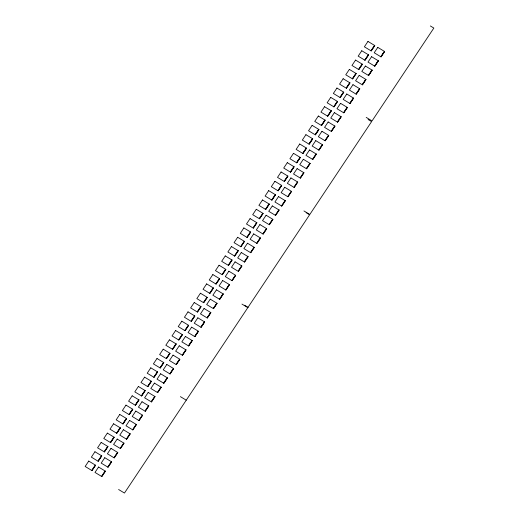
<?xml version="1.0" encoding="UTF-8"?>
<svg xmlns="http://www.w3.org/2000/svg" width="519" height="519" viewBox="0 0 519 519"><rect width="100%" height="100%" fill="white"/><g stroke="black" fill="none" stroke-linecap="round" stroke-linejoin="round"><path stroke-width="0.78" d="M430.355 25.95L433.845 28.065L372.052 120.927L366.2 117.385M368.107 119.5L371.598 121.615L309.804 214.483L303.952 210.941M306.126 212.66L309.616 214.769L124.456 493.05L118.598 489.508M244.546 305.204L248.037 307.313M241.971 304.095L247.823 307.637M180.391 396.639L186.25 400.181M88.743 461.08L85.155 466.471L91.707 470.435L95.295 465.043L88.743 461.08M94.945 451.757L91.363 457.142L97.916 461.112L101.497 455.721L94.945 451.757M101.153 442.428L97.566 447.819L104.118 451.783L107.705 446.392L101.153 442.428M107.355 433.106L103.774 438.49L110.32 442.46L113.908 437.069L107.355 433.106M113.564 423.776L109.976 429.168L116.528 433.131L120.116 427.747L113.564 423.776M119.766 414.454L116.185 419.839L122.731 423.809L126.318 418.418L119.766 414.454M125.974 405.125L122.387 410.516L128.939 414.48L132.52 409.095L125.974 405.125M132.176 395.802L128.589 401.187L135.141 405.157L138.729 399.766L132.176 395.802M138.385 386.473L134.797 391.864L141.35 395.828L144.931 390.444L138.385 386.473M144.587 377.151L140.999 382.535L147.552 386.506L151.139 381.115L144.587 377.151M150.789 367.822L147.208 373.213L153.76 377.177L157.341 371.792L150.789 367.822M156.998 358.499L153.41 363.884L159.962 367.854L163.55 362.463L156.998 358.499M163.2 349.17L159.618 354.561L166.171 358.525L169.752 353.141L163.2 349.17M169.408 339.848L165.821 345.232L172.373 349.203L175.96 343.812L169.408 339.848M175.61 330.519L172.029 335.91L178.575 339.874L182.163 334.489L175.61 330.519M181.819 321.196L178.231 326.581L184.783 330.551L188.371 325.16L181.819 321.196M188.021 311.867L184.44 317.258L190.986 321.222L194.573 315.837L188.021 311.867M194.229 302.545L190.642 307.929L197.194 311.9L200.775 306.508L194.229 302.545M200.431 293.216L196.844 298.607L203.396 302.571L206.984 297.186L200.431 293.216M206.64 283.893L203.052 289.278L209.605 293.248L213.186 287.857L206.64 283.893M212.842 274.564L209.254 279.955L215.807 283.919L219.394 278.534L212.842 274.564M219.044 265.241L215.463 270.633L222.015 274.596L225.596 269.205L219.044 265.241M225.252 255.919L221.665 261.304L228.217 265.267L231.805 259.883L225.252 255.919M231.455 246.59L227.873 251.981L234.426 255.945L238.007 250.554L231.455 246.59M237.663 237.267L234.075 242.652L240.628 246.616L244.215 241.231L237.663 237.267M243.865 227.938L240.284 233.329L246.836 237.293L250.418 231.902L243.865 227.938M250.074 218.616L246.486 224L253.038 227.971L256.626 222.58L250.074 218.616M256.276 209.287L252.695 214.678L259.241 218.642L262.828 213.257L256.276 209.287M262.484 199.964L258.897 205.349L265.449 209.319L269.03 203.928L262.484 199.964M268.686 190.635L265.105 196.026L271.651 199.99L275.239 194.606L268.686 190.635M274.895 181.313L271.307 186.697L277.86 190.668L281.441 185.277L274.895 181.313M281.097 171.984L277.509 177.375L284.062 181.339L287.649 175.954L281.097 171.984M287.299 162.661L283.718 168.046L290.27 172.016L293.851 166.625L287.299 162.661M293.507 153.332L289.92 158.723L296.472 162.687L300.06 157.302L293.507 153.332M299.71 144.01L296.128 149.394L302.681 153.365L306.262 147.973L299.71 144.01M305.918 134.68L302.33 140.072L308.883 144.035L312.47 138.651L305.918 134.68M312.12 125.358L308.539 130.743L315.091 134.713L318.672 129.322L312.12 125.358M318.329 116.029L314.741 121.42L321.293 125.384L324.881 119.999L318.329 116.029M324.531 106.706L320.95 112.091L327.495 116.061L331.083 110.67L324.531 106.706M330.739 97.377L327.152 102.768L333.704 106.732L337.292 101.348L330.739 97.377M336.941 88.055L333.36 93.439L339.906 97.41L343.494 92.019L336.941 88.055M343.15 78.726L339.562 84.117L346.115 88.081L349.696 82.696L343.15 78.726M349.352 69.403L345.764 74.788L352.317 78.758L355.904 73.367L349.352 69.403M355.56 60.074L351.973 65.465L358.525 69.429L362.106 64.045L355.56 60.074M361.762 50.752L358.175 56.143L364.727 60.107L368.315 54.716L361.762 50.752M367.965 41.423L364.383 46.814L370.936 50.778L374.517 45.393L367.965 41.423M95.548 465.206L91.967 470.59L95.548 465.206M101.756 455.877L98.169 461.268L101.756 455.877M107.958 446.554L104.377 451.939L107.958 446.554M114.167 437.225L110.579 442.616L114.167 437.225M120.369 427.903L116.788 433.287L120.369 427.903M126.578 418.574L122.99 423.965L126.578 418.574M132.78 409.251L129.199 414.636L132.78 409.251M138.988 399.922L135.401 405.313L138.988 399.922M145.19 390.599L141.609 395.984L145.19 390.599M151.399 381.27L147.811 386.661L151.399 381.27M157.601 371.948L154.013 377.332L157.601 371.948M163.803 362.619L160.222 368.01L163.803 362.619M170.011 353.296L166.424 358.681L170.011 353.296M176.213 343.967L172.632 349.358L176.213 343.967M182.422 334.645L178.834 340.029L182.422 334.645M188.624 325.316L185.043 330.707L188.624 325.316M194.833 315.993L191.245 321.378L194.833 315.993M201.035 306.664L197.454 312.055L201.035 306.664M207.243 297.342L203.656 302.726L207.243 297.342M213.445 288.013L209.864 293.404L213.445 288.013M219.654 278.69L216.066 284.075L219.654 278.69M225.856 269.361L222.268 274.752L225.856 269.361M232.064 260.038L228.477 265.43L232.064 260.038M238.266 250.716L234.679 256.101L238.266 250.716M244.468 241.387L240.887 246.778L244.468 241.387M250.677 232.064L247.089 237.449L250.677 232.064M256.879 222.735L253.298 228.126L256.879 222.735M263.088 213.413L259.5 218.797L263.088 213.413M269.29 204.084L265.709 209.475L269.29 204.084M275.498 194.761L271.911 200.146L275.498 194.761M281.7 185.432L278.119 190.823L281.7 185.432M287.909 176.11L284.321 181.494L287.909 176.11M294.111 166.781L290.523 172.172L294.111 166.781M300.319 157.458L296.732 162.843L300.319 157.458M306.521 148.129L302.934 153.52L306.521 148.129M312.723 138.807L309.142 144.191L312.723 138.807M318.932 129.478L315.344 134.869L318.932 129.478M325.134 120.155L321.553 125.54L325.134 120.155M331.343 110.826L327.755 116.217L331.343 110.826M337.545 101.503L333.964 106.888L337.545 101.503M343.753 92.174L340.166 97.566L343.753 92.174M349.955 82.852L346.374 88.236L349.955 82.852M356.164 73.523L352.576 78.914L356.164 73.523M362.366 64.2L358.785 69.585L362.366 64.2M368.574 54.871L364.987 60.262L368.574 54.871M374.776 45.549L371.189 50.933L374.776 45.549M98.571 467.029L94.983 472.42L101.536 476.384L105.117 470.999L98.571 467.029M104.773 457.706L101.186 463.091L107.738 467.061L111.326 461.67L104.773 457.706M110.982 448.377L107.394 453.768L113.946 457.732L117.528 452.347L110.982 448.377M117.184 439.055L113.596 444.439L120.148 448.41L123.736 443.018L117.184 439.055M123.386 429.726L119.805 435.117L126.357 439.08L129.938 433.696L123.386 429.726M129.594 420.403L126.007 425.788L132.559 429.758L136.147 424.367L129.594 420.403M135.796 411.074L132.215 416.465L138.768 420.429L142.349 415.044L135.796 411.074M142.005 401.751L138.417 407.136L144.97 411.106L148.557 405.715L142.005 401.751M148.207 392.422L144.626 397.814L151.172 401.777L154.759 396.393L148.207 392.422M154.415 383.1L150.828 388.484L157.38 392.455L160.968 387.064L154.415 383.1M160.618 373.771L157.036 379.162L163.582 383.126L167.17 377.741L160.618 373.771M166.826 364.448L163.238 369.833L169.791 373.803L173.372 368.412L166.826 364.448M173.028 355.119L169.441 360.51L175.993 364.474L179.58 359.09L173.028 355.119M179.237 345.797L175.649 351.181L182.201 355.152L185.783 349.761L179.237 345.797M185.439 336.468L181.851 341.859L188.403 345.823L191.991 340.438L185.439 336.468M191.641 327.145L188.06 332.53L194.612 336.5L198.193 331.109L191.641 327.145M197.849 317.816L194.262 323.207L200.814 327.171L204.402 321.786L197.849 317.816M204.051 308.494L200.47 313.885L207.023 317.849L210.604 312.457L204.051 308.494M210.26 299.171L206.672 304.556L213.225 308.52L216.812 303.135L210.26 299.171M216.462 289.842L212.881 295.233L219.433 299.197L223.014 293.806L216.462 289.842M222.67 280.519L219.083 285.904L225.635 289.868L229.223 284.483L222.67 280.519M228.873 271.19L225.291 276.582L231.837 280.545L235.425 275.154L228.873 271.19M235.081 261.868L231.493 267.253L238.046 271.223L241.633 265.832L235.081 261.868M241.283 252.539L237.702 257.93L244.248 261.894L247.835 256.509L241.283 252.539M247.492 243.216L243.904 248.601L250.456 252.571L254.038 247.18L247.492 243.216M253.694 233.887L250.106 239.278L256.658 243.242L260.246 237.858L253.694 233.887M259.902 224.565L256.315 229.949L262.867 233.92L266.448 228.529L259.902 224.565M266.104 215.236L262.517 220.627L269.069 224.591L272.657 219.206L266.104 215.236M272.306 205.913L268.725 211.298L275.278 215.268L278.859 209.877L272.306 205.913M278.515 196.584L274.927 201.975L281.48 205.939L285.067 200.555L278.515 196.584M284.717 187.262L281.136 192.646L287.688 196.617L291.269 191.226L284.717 187.262M290.925 177.933L287.338 183.324L293.89 187.288L297.478 181.903L290.925 177.933M297.127 168.61L293.546 173.995L300.092 177.965L303.68 172.574L297.127 168.61M303.336 159.281L299.748 164.672L306.301 168.636L309.888 163.251L303.336 159.281M309.538 149.959L305.957 155.343L312.503 159.314L316.09 153.922L309.538 149.959M315.747 140.63L312.159 146.021L318.711 149.985L322.293 144.6L315.747 140.63M321.949 131.307L318.361 136.692L324.913 140.662L328.501 135.271L321.949 131.307M328.157 121.978L324.57 127.369L331.122 131.333L334.703 125.948L328.157 121.978M334.359 112.655L330.772 118.04L337.324 122.01L340.912 116.619L334.359 112.655M340.561 103.326L336.98 108.718L343.533 112.681L347.114 107.297L340.561 103.326M346.77 94.004L343.182 99.395L349.735 103.359L353.322 97.968L346.77 94.004M352.972 84.675L349.391 90.066L355.943 94.03L359.524 88.645L352.972 84.675M359.18 75.352L355.593 80.743L362.145 84.707L365.733 79.316L359.18 75.352M365.382 66.03L361.801 71.414L368.347 75.378L371.935 69.994L365.382 66.03M371.591 56.701L368.003 62.092L374.556 66.056L378.143 60.665L371.591 56.701M377.793 47.378L374.212 52.763L380.758 56.727L384.345 51.342L377.793 47.378M105.376 471.155L101.795 476.539L105.376 471.155M111.585 461.826L107.997 467.217L111.585 461.826M117.787 452.503L114.206 457.888L117.787 452.503M123.996 443.174L120.408 448.565L123.996 443.174M130.198 433.852L126.61 439.236L130.198 433.852M136.406 424.523L132.819 429.914L136.406 424.523M142.608 415.2L139.021 420.585L142.608 415.2M148.81 405.871L145.229 411.262L148.81 405.871M155.019 396.548L151.431 401.933L155.019 396.548M161.221 387.219L157.64 392.611L161.221 387.219M167.429 377.897L163.842 383.281L167.429 377.897M173.631 368.568L170.05 373.959L173.631 368.568M179.84 359.245L176.252 364.63L179.84 359.245M186.042 349.916L182.461 355.307L186.042 349.916M192.251 340.594L188.663 345.978L192.251 340.594M198.453 331.265L194.865 336.656L198.453 331.265M204.661 321.942L201.074 327.327L204.661 321.942M210.863 312.613L207.276 318.004L210.863 312.613M217.065 303.291L213.484 308.682L217.065 303.291M223.274 293.968L219.686 299.353L223.274 293.968M229.476 284.639L225.895 290.03L229.476 284.639M235.684 275.317L232.097 280.701L235.684 275.317M241.886 265.988L238.305 271.379L241.886 265.988M248.095 256.665L244.507 262.05L248.095 256.665M254.297 247.336L250.716 252.727L254.297 247.336M260.506 238.013L256.918 243.398L260.506 238.013M266.708 228.684L263.12 234.075L266.708 228.684M272.916 219.362L269.329 224.746L272.916 219.362M279.118 210.033L275.531 215.424L279.118 210.033M285.32 200.71L281.739 206.095L285.32 200.71M291.529 191.381L287.941 196.772L291.529 191.381M297.731 182.059L294.15 187.443L297.731 182.059M303.939 172.73L300.352 178.121L303.939 172.73M310.141 163.407L306.56 168.792L310.141 163.407M316.35 154.078L312.762 159.469L316.35 154.078M322.552 144.756L318.971 150.14L322.552 144.756M328.761 135.427L325.173 140.818L328.761 135.427M334.963 126.104L331.382 131.489L334.963 126.104M341.171 116.775L337.584 122.166L341.171 116.775M347.373 107.452L343.786 112.837L347.373 107.452M353.582 98.123L349.994 103.515L353.582 98.123M359.784 88.801L356.196 94.192L359.784 88.801M365.986 79.472L362.405 84.863L365.986 79.472M372.194 70.149L368.607 75.54L372.194 70.149M378.396 60.827L374.815 66.211L378.396 60.827M384.605 51.498L381.017 56.889L384.605 51.498"/></g></svg>
